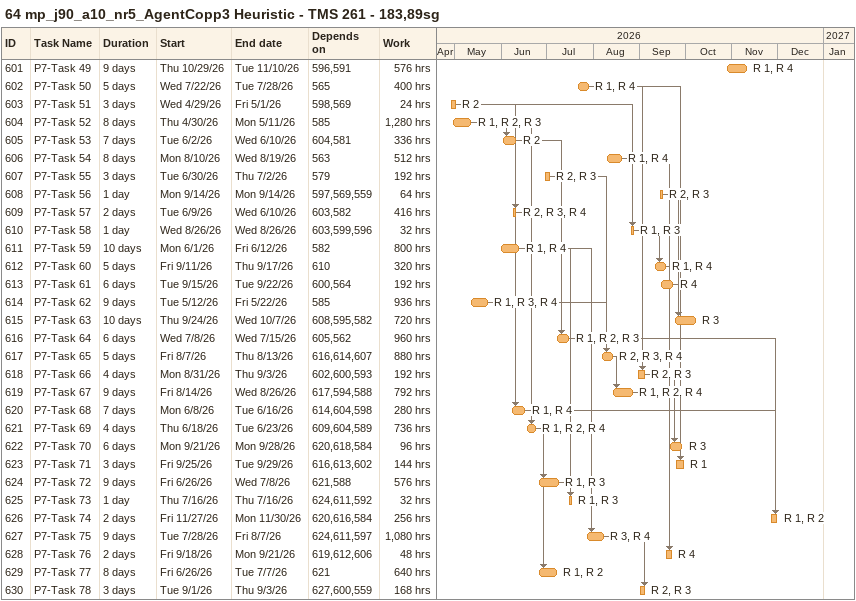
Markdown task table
64 mp_j90_a10_nr5_AgentCopp3 Heuristic - TMS 261 - 183,89sg

| ID | Task | Duration | Start | Finish | Predecessors | Resources | Work (h) |
|---|---|---|---|---|---|---|---|
| 601 | P7-Task 49 | 9d | 2026-10-29 | 2026-11-10 | 596, 591 | R 1, R 4 | 576 |
| 602 | P7-Task 50 | 5d | 2026-07-22 | 2026-07-28 | 565 | R 1, R 4 | 400 |
| 603 | P7-Task 51 | 3d | 2026-04-29 | 2026-05-01 | 598, 569 | R 2 | 24 |
| 604 | P7-Task 52 | 8d | 2026-04-30 | 2026-05-11 | 585 | R 1, R 2, R 3 | 1280 |
| 605 | P7-Task 53 | 7d | 2026-06-02 | 2026-06-10 | 604, 581 | R 2 | 336 |
| 606 | P7-Task 54 | 8d | 2026-08-10 | 2026-08-19 | 563 | R 1, R 4 | 512 |
| 607 | P7-Task 55 | 3d | 2026-06-30 | 2026-07-02 | 579 | R 2, R 3 | 192 |
| 608 | P7-Task 56 | 1d | 2026-09-14 | 2026-09-14 | 597, 569, 559 | R 2, R 3 | 64 |
| 609 | P7-Task 57 | 2d | 2026-06-09 | 2026-06-10 | 603, 582 | R 2, R 3, R 4 | 416 |
| 610 | P7-Task 58 | 1d | 2026-08-26 | 2026-08-26 | 603, 599, 596 | R 1, R 3 | 32 |
| 611 | P7-Task 59 | 10d | 2026-06-01 | 2026-06-12 | 582 | R 1, R 4 | 800 |
| 612 | P7-Task 60 | 5d | 2026-09-11 | 2026-09-17 | 610 | R 1, R 4 | 320 |
| 613 | P7-Task 61 | 6d | 2026-09-15 | 2026-09-22 | 600, 564 | R 4 | 192 |
| 614 | P7-Task 62 | 9d | 2026-05-12 | 2026-05-22 | 585 | R 1, R 3, R 4 | 936 |
| 615 | P7-Task 63 | 10d | 2026-09-24 | 2026-10-07 | 608, 595, 582 | R 3 | 720 |
| 616 | P7-Task 64 | 6d | 2026-07-08 | 2026-07-15 | 605, 562 | R 1, R 2, R 3 | 960 |
| 617 | P7-Task 65 | 5d | 2026-08-07 | 2026-08-13 | 616, 614, 607 | R 2, R 3, R 4 | 880 |
| 618 | P7-Task 66 | 4d | 2026-08-31 | 2026-09-03 | 602, 600, 593 | R 2, R 3 | 192 |
| 619 | P7-Task 67 | 9d | 2026-08-14 | 2026-08-26 | 617, 594, 588 | R 1, R 2, R 4 | 792 |
| 620 | P7-Task 68 | 7d | 2026-06-08 | 2026-06-16 | 614, 604, 598 | R 1, R 4 | 280 |
| 621 | P7-Task 69 | 4d | 2026-06-18 | 2026-06-23 | 609, 604, 589 | R 1, R 2, R 4 | 736 |
| 622 | P7-Task 70 | 6d | 2026-09-21 | 2026-09-28 | 620, 618, 584 | R 3 | 96 |
| 623 | P7-Task 71 | 3d | 2026-09-25 | 2026-09-29 | 616, 613, 602 | R 1 | 144 |
| 624 | P7-Task 72 | 9d | 2026-06-26 | 2026-07-08 | 621, 588 | R 1, R 3 | 576 |
| 625 | P7-Task 73 | 1d | 2026-07-16 | 2026-07-16 | 624, 611, 592 | R 1, R 3 | 32 |
| 626 | P7-Task 74 | 2d | 2026-11-27 | 2026-11-30 | 620, 616, 584 | R 1, R 2 | 256 |
| 627 | P7-Task 75 | 9d | 2026-07-28 | 2026-08-07 | 624, 611, 597 | R 3, R 4 | 1080 |
| 628 | P7-Task 76 | 2d | 2026-09-18 | 2026-09-21 | 619, 612, 606 | R 4 | 48 |
| 629 | P7-Task 77 | 8d | 2026-06-26 | 2026-07-07 | 621 | R 1, R 2 | 640 |
| 630 | P7-Task 78 | 3d | 2026-09-01 | 2026-09-03 | 627, 600, 559 | R 2, R 3 | 168 |
